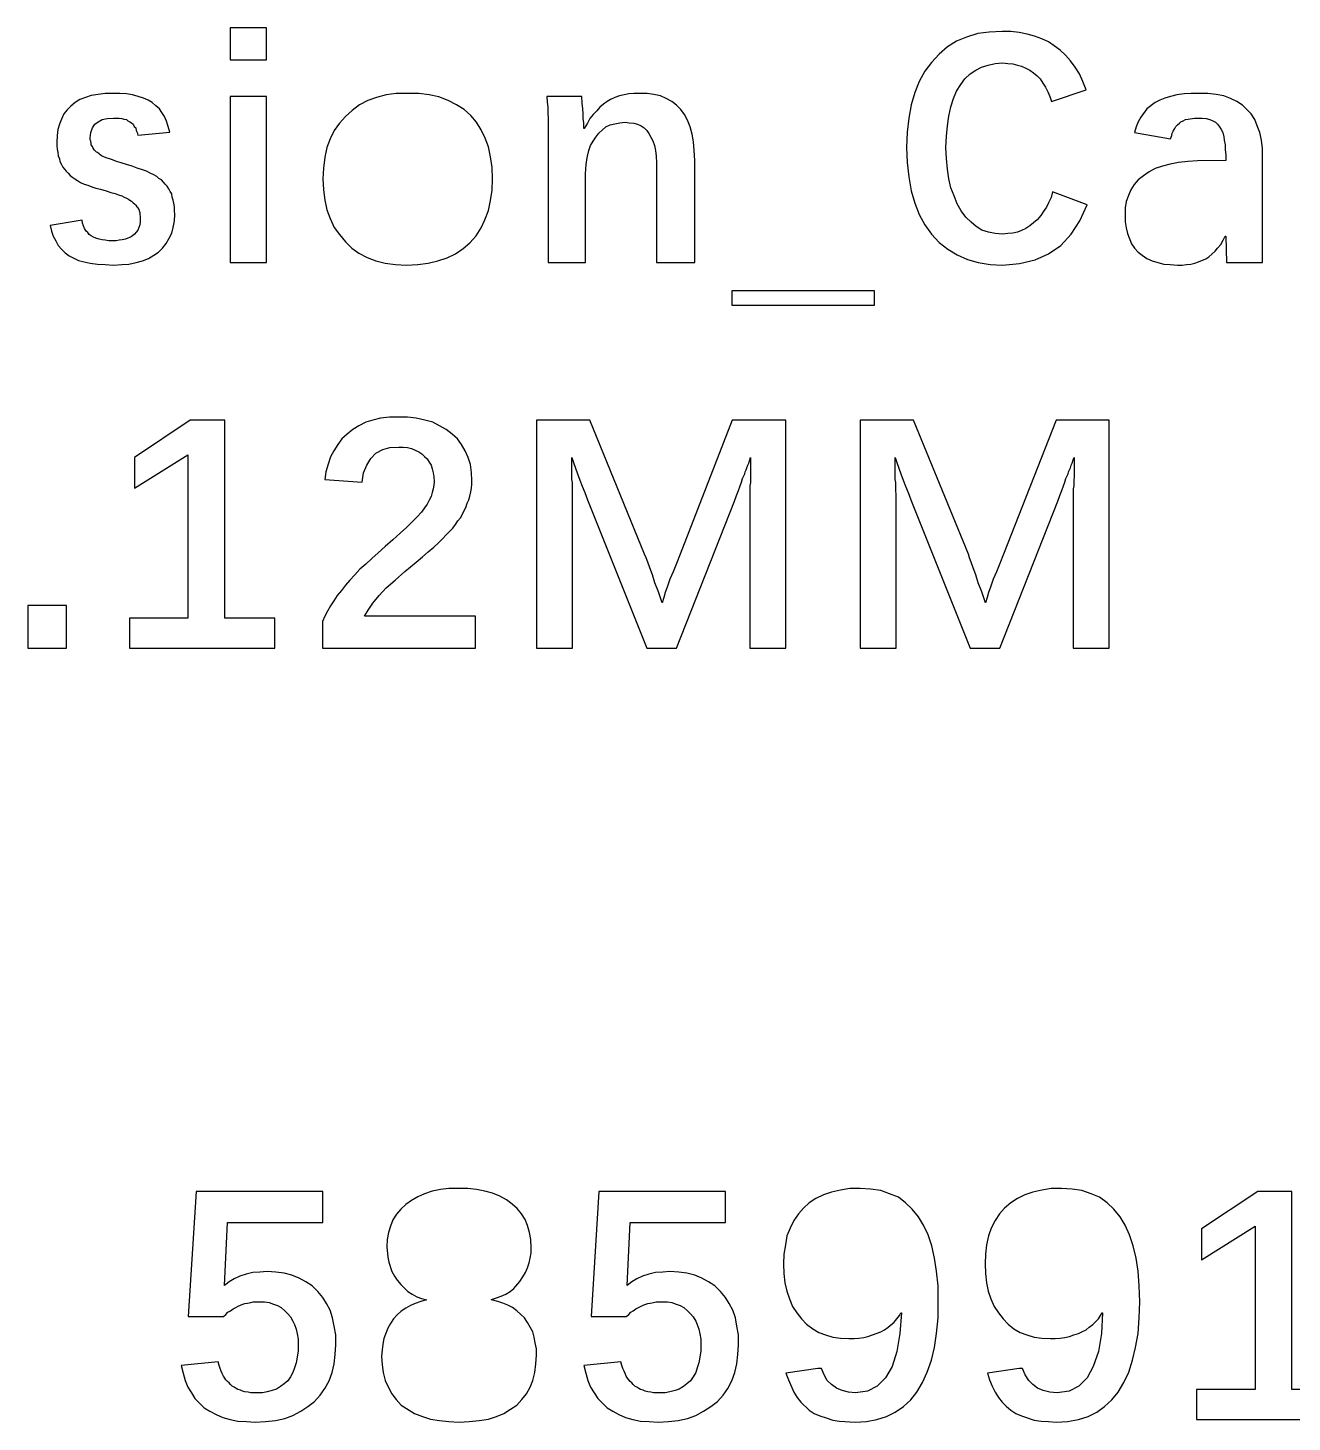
# Model space of a CAD drawing. Extents: x 48 to 223, y -90 to 79.
# Drawn here: x 125.76 to 150.28, y -89.19 to -62.15 of the extents above; entities that cross this region are included whole.
import ezdxf

# ---------------------------------------------------------------- set-up
doc = ezdxf.new("R2010")
doc.units = 0
doc.header["$MEASUREMENT"] = 0
doc.layers.get('0').update_dxf_attribs({"linetype": 'CONTINUOUS'})

msp = doc.modelspace()

# ---------------------------------------------------------------- linework, layer by layer
for points in [[(129.68, -62.15), (129.68, -62.77), (129.68, -62.77), (130.39, -62.77), (130.39, -62.77), (130.39, -62.15), (130.39, -62.15), (129.68, -62.15)], [(144.42, -66.74), (144.66, -66.75), (144.66, -66.75), (144.99, -66.72), (144.99, -66.72), (145.29, -66.65), (145.29, -66.65), (145.55, -66.53), (145.55, -66.53), (145.79, -66.37), (145.79, -66.37), (145.99, -66.15), (145.99, -66.15), (146.16, -65.89), (146.16, -65.89), (146.3, -65.58), (146.3, -65.58), (145.63, -65.33), (145.63, -65.33), (145.6, -65.44), (145.6, -65.44), (145.55, -65.54), (145.55, -65.54), (145.51, -65.63), (145.51, -65.63), (145.45, -65.72), (145.45, -65.72), (145.4, -65.79), (145.4, -65.79), (145.33, -65.87), (145.33, -65.87), (145.26, -65.93), (145.26, -65.93), (145.19, -65.99), (145.19, -65.99), (145.11, -66.04), (145.11, -66.04), (145.03, -66.08), (145.03, -66.08), (144.95, -66.11), (144.95, -66.11), (144.86, -66.13), (144.86, -66.13), (144.76, -66.14), (144.76, -66.14), (144.66, -66.15), (144.66, -66.15), (144.52, -66.14), (144.52, -66.14), (144.39, -66.11), (144.39, -66.11), (144.26, -66.07), (144.26, -66.07), (144.15, -66), (144.15, -66), (144.05, -65.92), (144.05, -65.92), (143.95, -65.82), (143.95, -65.82), (143.86, -65.7), (143.86, -65.7), (143.78, -65.56), (143.78, -65.56), (143.72, -65.41), (143.72, -65.41), (143.66, -65.25), (143.66, -65.25), (143.62, -65.08), (143.62, -65.08), (143.59, -64.89), (143.59, -64.89), (143.57, -64.68), (143.57, -64.68), (143.56, -64.47), (143.56, -64.47), (143.57, -64.25), (143.57, -64.25), (143.59, -64.05), (143.59, -64.05), (143.62, -63.86), (143.62, -63.86), (143.66, -63.68), (143.66, -63.68), (143.71, -63.52), (143.71, -63.52), (143.77, -63.38), (143.77, -63.38), (143.85, -63.25), (143.85, -63.25), (143.93, -63.14), (143.93, -63.14), (144.03, -63.04), (144.03, -63.04), (144.14, -62.97), (144.14, -62.97), (144.25, -62.91), (144.25, -62.91), (144.38, -62.87), (144.38, -62.87), (144.52, -62.84), (144.52, -62.84), (144.66, -62.83), (144.66, -62.83), (144.76, -62.84), (144.76, -62.84), (144.86, -62.85), (144.86, -62.85), (144.95, -62.87), (144.95, -62.87), (145.03, -62.89), (145.03, -62.89), (145.11, -62.93), (145.11, -62.93), (145.19, -62.97), (145.19, -62.97), (145.26, -63.02), (145.26, -63.02), (145.33, -63.08), (145.33, -63.08), (145.39, -63.14), (145.39, -63.14), (145.44, -63.22), (145.44, -63.22), (145.49, -63.3), (145.49, -63.3), (145.54, -63.39), (145.54, -63.39), (145.58, -63.48), (145.58, -63.48), (145.61, -63.58), (145.61, -63.58), (146.28, -63.35), (146.28, -63.35), (146.22, -63.19), (146.22, -63.19), (146.15, -63.04), (146.15, -63.04), (146.07, -62.91), (146.07, -62.91), (145.98, -62.79), (145.98, -62.79), (145.88, -62.68), (145.88, -62.68), (145.78, -62.58), (145.78, -62.58), (145.66, -62.5), (145.66, -62.5), (145.55, -62.42), (145.55, -62.42), (145.42, -62.36), (145.42, -62.36), (145.28, -62.31), (145.28, -62.31), (145.14, -62.27), (145.14, -62.27), (144.98, -62.24), (144.98, -62.24), (144.82, -62.22), (144.82, -62.22), (144.65, -62.22), (144.65, -62.22), (144.4, -62.23), (144.4, -62.23), (144.18, -62.26), (144.18, -62.26), (143.96, -62.33), (143.96, -62.33), (143.77, -62.41), (143.77, -62.41), (143.59, -62.52), (143.59, -62.52), (143.43, -62.66), (143.43, -62.66), (143.28, -62.82), (143.28, -62.82), (143.15, -62.99), (143.15, -62.99), (143.04, -63.19), (143.04, -63.19), (142.96, -63.4), (142.96, -63.4), (142.89, -63.64), (142.89, -63.64), (142.84, -63.9), (142.84, -63.9), (142.81, -64.17), (142.81, -64.17), (142.8, -64.47), (142.8, -64.47), (142.81, -64.76), (142.81, -64.76), (142.84, -65.04), (142.84, -65.04), (142.89, -65.31), (142.89, -65.31), (142.96, -65.55), (142.96, -65.55), (143.04, -65.77), (143.04, -65.77), (143.15, -65.97), (143.15, -65.97), (143.28, -66.15), (143.28, -66.15), (143.43, -66.31), (143.43, -66.31), (143.6, -66.44), (143.6, -66.44), (143.78, -66.55), (143.78, -66.55), (143.98, -66.64), (143.98, -66.64), (144.19, -66.7), (144.19, -66.7), (144.42, -66.74)], [(128.6, -65.89), (128.61, -65.77), (128.61, -65.77), (128.6, -65.69), (128.6, -65.69), (128.6, -65.62), (128.6, -65.62), (128.59, -65.55), (128.59, -65.55), (128.58, -65.49), (128.58, -65.49), (128.56, -65.43), (128.56, -65.43), (128.55, -65.37), (128.55, -65.37), (128.52, -65.32), (128.52, -65.32), (128.49, -65.27), (128.49, -65.27), (128.46, -65.22), (128.46, -65.22), (128.42, -65.18), (128.42, -65.18), (128.39, -65.14), (128.39, -65.14), (128.35, -65.1), (128.35, -65.1), (128.3, -65.07), (128.3, -65.07), (128.26, -65.03), (128.26, -65.03), (128.2, -65), (128.2, -65), (128.13, -64.97), (128.13, -64.97), (128.06, -64.93), (128.06, -64.93), (127.98, -64.9), (127.98, -64.9), (127.88, -64.87), (127.88, -64.87), (127.78, -64.83), (127.78, -64.83), (127.67, -64.8), (127.67, -64.8), (127.57, -64.77), (127.57, -64.77), (127.48, -64.74), (127.48, -64.74), (127.4, -64.71), (127.4, -64.71), (127.34, -64.69), (127.34, -64.69), (127.28, -64.67), (127.28, -64.67), (127.23, -64.65), (127.23, -64.65), (127.19, -64.63), (127.19, -64.63), (127.16, -64.61), (127.16, -64.61), (127.14, -64.59), (127.14, -64.59), (127.11, -64.57), (127.11, -64.57), (127.09, -64.56), (127.09, -64.56), (127.07, -64.54), (127.07, -64.54), (127.05, -64.52), (127.05, -64.52), (127.04, -64.5), (127.04, -64.5), (127.02, -64.47), (127.02, -64.47), (127.01, -64.45), (127.01, -64.45), (126.99, -64.42), (126.99, -64.42), (126.99, -64.39), (126.99, -64.39), (126.98, -64.35), (126.98, -64.35), (126.97, -64.32), (126.97, -64.32), (126.97, -64.28), (126.97, -64.28), (126.98, -64.18), (126.98, -64.18), (127.01, -64.09), (127.01, -64.09), (127.06, -64.02), (127.06, -64.02), (127.12, -63.97), (127.12, -63.97), (127.2, -63.93), (127.2, -63.93), (127.3, -63.91), (127.3, -63.91), (127.42, -63.9), (127.42, -63.9), (127.48, -63.9), (127.48, -63.9), (127.53, -63.9), (127.53, -63.9), (127.58, -63.91), (127.58, -63.91), (127.62, -63.92), (127.62, -63.92), (127.67, -63.93), (127.67, -63.93), (127.7, -63.95), (127.7, -63.95), (127.74, -63.97), (127.74, -63.97), (127.77, -63.99), (127.77, -63.99), (127.8, -64.02), (127.8, -64.02), (127.82, -64.06), (127.82, -64.06), (127.85, -64.09), (127.85, -64.09), (127.86, -64.14), (127.86, -64.14), (127.88, -64.18), (127.88, -64.18), (127.89, -64.23), (127.89, -64.23), (128.51, -64.17), (128.51, -64.17), (128.48, -64.06), (128.48, -64.06), (128.45, -63.96), (128.45, -63.96), (128.41, -63.87), (128.41, -63.87), (128.36, -63.79), (128.36, -63.79), (128.31, -63.72), (128.31, -63.72), (128.24, -63.66), (128.24, -63.66), (128.17, -63.6), (128.17, -63.6), (128.09, -63.55), (128.09, -63.55), (128, -63.51), (128, -63.51), (127.9, -63.48), (127.9, -63.48), (127.79, -63.45), (127.79, -63.45), (127.67, -63.43), (127.67, -63.43), (127.54, -63.42), (127.54, -63.42), (127.41, -63.42), (127.41, -63.42), (127.26, -63.42), (127.26, -63.42), (127.12, -63.44), (127.12, -63.44), (126.99, -63.46), (126.99, -63.46), (126.88, -63.5), (126.88, -63.5), (126.77, -63.54), (126.77, -63.54), (126.68, -63.6), (126.68, -63.6), (126.59, -63.67), (126.59, -63.67), (126.52, -63.74), (126.52, -63.74), (126.46, -63.82), (126.46, -63.82), (126.41, -63.92), (126.41, -63.92), (126.37, -64.02), (126.37, -64.02), (126.34, -64.12), (126.34, -64.12), (126.33, -64.24), (126.33, -64.24), (126.32, -64.37), (126.32, -64.37), (126.32, -64.44), (126.32, -64.44), (126.33, -64.5), (126.33, -64.5), (126.34, -64.57), (126.34, -64.57), (126.35, -64.63), (126.35, -64.63), (126.37, -64.69), (126.37, -64.69), (126.38, -64.74), (126.38, -64.74), (126.41, -64.8), (126.41, -64.8), (126.44, -64.85), (126.44, -64.85), (126.47, -64.89), (126.47, -64.89), (126.5, -64.93), (126.5, -64.93), (126.54, -64.97), (126.54, -64.97), (126.58, -65.01), (126.58, -65.01), (126.63, -65.05), (126.63, -65.05), (126.67, -65.08), (126.67, -65.08), (126.72, -65.11), (126.72, -65.11), (126.78, -65.15), (126.78, -65.15), (126.85, -65.18), (126.85, -65.18), (126.92, -65.2), (126.92, -65.2), (127, -65.23), (127, -65.23), (127.08, -65.26), (127.08, -65.26), (127.17, -65.28), (127.17, -65.28), (127.28, -65.31), (127.28, -65.31), (127.37, -65.34), (127.37, -65.34), (127.45, -65.36), (127.45, -65.36), (127.52, -65.39), (127.52, -65.39), (127.58, -65.41), (127.58, -65.41), (127.63, -65.43), (127.63, -65.43), (127.67, -65.45), (127.67, -65.45), (127.71, -65.47), (127.71, -65.47), (127.74, -65.49), (127.74, -65.49), (127.77, -65.51), (127.77, -65.51), (127.8, -65.54), (127.8, -65.54), (127.83, -65.56), (127.83, -65.56), (127.85, -65.59), (127.85, -65.59), (127.87, -65.62), (127.87, -65.62), (127.89, -65.64), (127.89, -65.64), (127.91, -65.67), (127.91, -65.67), (127.92, -65.7), (127.92, -65.7), (127.93, -65.73), (127.93, -65.73), (127.93, -65.77), (127.93, -65.77), (127.94, -65.81), (127.94, -65.81), (127.94, -65.85), (127.94, -65.85), (127.94, -65.91), (127.94, -65.91), (127.93, -65.97), (127.93, -65.97), (127.91, -66.02), (127.91, -66.02), (127.89, -66.07), (127.89, -66.07), (127.86, -66.11), (127.86, -66.11), (127.83, -66.15), (127.83, -66.15), (127.79, -66.18), (127.79, -66.18), (127.75, -66.21), (127.75, -66.21), (127.7, -66.23), (127.7, -66.23), (127.65, -66.25), (127.65, -66.25), (127.59, -66.26), (127.59, -66.26), (127.53, -66.27), (127.53, -66.27), (127.47, -66.28), (127.47, -66.28), (127.41, -66.28), (127.41, -66.28), (127.33, -66.28), (127.33, -66.28), (127.26, -66.27), (127.26, -66.27), (127.2, -66.26), (127.2, -66.26), (127.14, -66.25), (127.14, -66.25), (127.08, -66.23), (127.08, -66.23), (127.03, -66.21), (127.03, -66.21), (126.99, -66.18), (126.99, -66.18), (126.95, -66.16), (126.95, -66.16), (126.92, -66.12), (126.92, -66.12), (126.89, -66.09), (126.89, -66.09), (126.86, -66.04), (126.86, -66.04), (126.84, -65.99), (126.84, -65.99), (126.82, -65.94), (126.82, -65.94), (126.81, -65.88), (126.81, -65.88), (126.19, -65.98), (126.19, -65.98), (126.22, -66.09), (126.22, -66.09), (126.25, -66.19), (126.25, -66.19), (126.3, -66.28), (126.3, -66.28), (126.35, -66.37), (126.35, -66.37), (126.41, -66.44), (126.41, -66.44), (126.48, -66.51), (126.48, -66.51), (126.56, -66.57), (126.56, -66.57), (126.64, -66.61), (126.64, -66.61), (126.74, -66.66), (126.74, -66.66), (126.85, -66.69), (126.85, -66.69), (126.97, -66.71), (126.97, -66.71), (127.11, -66.73), (127.11, -66.73), (127.26, -66.74), (127.26, -66.74), (127.42, -66.75), (127.42, -66.75), (127.58, -66.74), (127.58, -66.74), (127.72, -66.73), (127.72, -66.73), (127.86, -66.7), (127.86, -66.7), (127.98, -66.67), (127.98, -66.67), (128.1, -66.62), (128.1, -66.62), (128.2, -66.56), (128.2, -66.56), (128.29, -66.5), (128.29, -66.5), (128.37, -66.42), (128.37, -66.42), (128.44, -66.33), (128.44, -66.33), (128.5, -66.23), (128.5, -66.23), (128.55, -66.13), (128.55, -66.13), (128.58, -66.02), (128.58, -66.02), (128.6, -65.89)], [(129.68, -63.48), (129.68, -66.7), (129.68, -66.7), (130.39, -66.7), (130.39, -66.7), (130.39, -63.48), (130.39, -63.48), (129.68, -63.48)], [(133.34, -63.42), (132.9, -63.42), (132.9, -63.42), (132.71, -63.45), (132.71, -63.45), (132.52, -63.5), (132.52, -63.5), (132.35, -63.56), (132.35, -63.56), (132.19, -63.64), (132.19, -63.64), (132.05, -63.75), (132.05, -63.75), (131.92, -63.87), (131.92, -63.87), (131.8, -64), (131.8, -64), (131.7, -64.14), (131.7, -64.14), (131.62, -64.3), (131.62, -64.3), (131.56, -64.47), (131.56, -64.47), (131.52, -64.66), (131.52, -64.66), (131.49, -64.87), (131.49, -64.87), (131.48, -65.08), (131.48, -65.08), (131.49, -65.29), (131.49, -65.29), (131.52, -65.49), (131.52, -65.49), (131.56, -65.68), (131.56, -65.68), (131.62, -65.85), (131.62, -65.85), (131.7, -66.02), (131.7, -66.02), (131.8, -66.16), (131.8, -66.16), (131.92, -66.3), (131.92, -66.3), (132.04, -66.42), (132.04, -66.42), (132.18, -66.52), (132.18, -66.52), (132.34, -66.6), (132.34, -66.6), (132.51, -66.67), (132.51, -66.67), (132.69, -66.71), (132.69, -66.71), (132.89, -66.74), (132.89, -66.74), (133.1, -66.75), (133.1, -66.75), (133.32, -66.74), (133.32, -66.74), (133.52, -66.71), (133.52, -66.71), (133.71, -66.67), (133.71, -66.67), (133.89, -66.61), (133.89, -66.61), (134.05, -66.53), (134.05, -66.53), (134.2, -66.43), (134.2, -66.43), (134.33, -66.32), (134.33, -66.32), (134.45, -66.18), (134.45, -66.18), (134.55, -66.03), (134.55, -66.03), (134.62, -65.87), (134.62, -65.87), (134.69, -65.69), (134.69, -65.69), (134.73, -65.5), (134.73, -65.5), (134.76, -65.3), (134.76, -65.3), (134.77, -65.08), (134.77, -65.08), (134.76, -64.86), (134.76, -64.86), (134.73, -64.65), (134.73, -64.65), (134.69, -64.46), (134.69, -64.46), (134.63, -64.29), (134.63, -64.29), (134.55, -64.13), (134.55, -64.13), (134.46, -63.98), (134.46, -63.98), (134.35, -63.85), (134.35, -63.85), (134.22, -63.73), (134.22, -63.73), (134.07, -63.64), (134.07, -63.64), (133.91, -63.56), (133.91, -63.56), (133.73, -63.49), (133.73, -63.49), (133.54, -63.45), (133.54, -63.45), (133.34, -63.42)], [(137.95, -64.9), (137.95, -66.7), (137.95, -66.7), (138.69, -66.7), (138.69, -66.7), (138.69, -64.72), (138.69, -64.72), (138.68, -64.53), (138.68, -64.53), (138.67, -64.36), (138.67, -64.36), (138.64, -64.21), (138.64, -64.21), (138.6, -64.07), (138.6, -64.07), (138.55, -63.94), (138.55, -63.94), (138.49, -63.83), (138.49, -63.83), (138.42, -63.73), (138.42, -63.73), (138.34, -63.65), (138.34, -63.65), (138.25, -63.58), (138.25, -63.58), (138.14, -63.52), (138.14, -63.52), (138.03, -63.47), (138.03, -63.47), (137.9, -63.44), (137.9, -63.44), (137.77, -63.42), (137.77, -63.42), (137.62, -63.42), (137.62, -63.42), (137.51, -63.42), (137.51, -63.42), (137.41, -63.43), (137.41, -63.43), (137.32, -63.45), (137.32, -63.45), (137.23, -63.47), (137.23, -63.47), (137.14, -63.5), (137.14, -63.5), (137.06, -63.54), (137.06, -63.54), (136.99, -63.58), (136.99, -63.58), (136.92, -63.63), (136.92, -63.63), (136.85, -63.69), (136.85, -63.69), (136.79, -63.76), (136.79, -63.76), (136.72, -63.83), (136.72, -63.83), (136.66, -63.91), (136.66, -63.91), (136.61, -64), (136.61, -64), (136.55, -64.1), (136.55, -64.1), (136.54, -64.1), (136.54, -64.1), (136.54, -64.05), (136.54, -64.05), (136.54, -63.99), (136.54, -63.99), (136.53, -63.91), (136.53, -63.91), (136.53, -63.82), (136.53, -63.82), (136.52, -63.72), (136.52, -63.72), (136.51, -63.61), (136.51, -63.61), (136.5, -63.48), (136.5, -63.48), (135.82, -63.48), (135.82, -63.48), (135.83, -63.59), (135.83, -63.59), (135.84, -63.69), (135.84, -63.69), (135.84, -63.8), (135.84, -63.8), (135.85, -63.91), (135.85, -63.91), (135.85, -64.01), (135.85, -64.01), (135.85, -64.12), (135.85, -64.12), (135.85, -64.23), (135.85, -64.23), (135.85, -66.7), (135.85, -66.7), (136.57, -66.7), (136.57, -66.7), (136.57, -65), (136.57, -65), (136.58, -64.87), (136.58, -64.87), (136.59, -64.75), (136.59, -64.75), (136.61, -64.64), (136.61, -64.64), (136.64, -64.53), (136.64, -64.53), (136.67, -64.43), (136.67, -64.43), (136.72, -64.35), (136.72, -64.35), (136.77, -64.27), (136.77, -64.27), (136.83, -64.19), (136.83, -64.19), (136.9, -64.13), (136.9, -64.13), (136.97, -64.07), (136.97, -64.07), (137.05, -64.03), (137.05, -64.03), (137.14, -64.01), (137.14, -64.01), (137.24, -63.99), (137.24, -63.99), (137.34, -63.98), (137.34, -63.98), (137.42, -63.99), (137.42, -63.99), (137.51, -64), (137.51, -64), (137.58, -64.02), (137.58, -64.02), (137.65, -64.05), (137.65, -64.05), (137.71, -64.09), (137.71, -64.09), (137.76, -64.14), (137.76, -64.14), (137.8, -64.2), (137.8, -64.2), (137.84, -64.27), (137.84, -64.27), (137.88, -64.34), (137.88, -64.34), (137.91, -64.43), (137.91, -64.43), (137.93, -64.53), (137.93, -64.53), (137.94, -64.64), (137.94, -64.64), (137.95, -64.77), (137.95, -64.77), (137.95, -64.9)], [(148.64, -63.42), (148.32, -63.42), (148.32, -63.42), (148.18, -63.43), (148.18, -63.43), (148.04, -63.45), (148.04, -63.45), (147.92, -63.48), (147.92, -63.48), (147.81, -63.51), (147.81, -63.51), (147.71, -63.55), (147.71, -63.55), (147.62, -63.6), (147.62, -63.6), (147.46, -63.72), (147.46, -63.72), (147.34, -63.88), (147.34, -63.88), (147.29, -63.97), (147.29, -63.97), (147.25, -64.07), (147.25, -64.07), (147.22, -64.18), (147.22, -64.18), (147.92, -64.3), (147.92, -64.3), (147.94, -64.24), (147.94, -64.24), (147.95, -64.19), (147.95, -64.19), (147.97, -64.15), (147.97, -64.15), (148, -64.1), (148, -64.1), (148.02, -64.06), (148.02, -64.06), (148.05, -64.03), (148.05, -64.03), (148.09, -64), (148.09, -64), (148.12, -63.97), (148.12, -63.97), (148.16, -63.95), (148.16, -63.95), (148.21, -63.93), (148.21, -63.93), (148.26, -63.92), (148.26, -63.92), (148.38, -63.9), (148.38, -63.9), (148.53, -63.9), (148.53, -63.9), (148.61, -63.91), (148.61, -63.91), (148.68, -63.93), (148.68, -63.93), (148.74, -63.95), (148.74, -63.95), (148.79, -63.98), (148.79, -63.98), (148.83, -64.02), (148.83, -64.02), (148.87, -64.07), (148.87, -64.07), (148.9, -64.12), (148.9, -64.12), (148.93, -64.18), (148.93, -64.18), (148.95, -64.26), (148.95, -64.26), (148.96, -64.33), (148.96, -64.33), (148.98, -64.42), (148.98, -64.42), (148.98, -64.51), (148.98, -64.51), (148.99, -64.62), (148.99, -64.62), (148.99, -64.72), (148.99, -64.72), (148.44, -64.73), (148.44, -64.73), (148.25, -64.74), (148.25, -64.74), (148.07, -64.76), (148.07, -64.76), (147.91, -64.79), (147.91, -64.79), (147.76, -64.83), (147.76, -64.83), (147.62, -64.88), (147.62, -64.88), (147.5, -64.94), (147.5, -64.94), (147.39, -65.02), (147.39, -65.02), (147.29, -65.1), (147.29, -65.1), (147.21, -65.19), (147.21, -65.19), (147.15, -65.29), (147.15, -65.29), (147.1, -65.4), (147.1, -65.4), (147.06, -65.52), (147.06, -65.52), (147.04, -65.64), (147.04, -65.64), (147.04, -65.91), (147.04, -65.91), (147.06, -66.03), (147.06, -66.03), (147.08, -66.14), (147.08, -66.14), (147.16, -66.34), (147.16, -66.34), (147.22, -66.42), (147.22, -66.42), (147.29, -66.5), (147.29, -66.5), (147.37, -66.56), (147.37, -66.56), (147.46, -66.62), (147.46, -66.62), (147.56, -66.67), (147.56, -66.67), (147.67, -66.7), (147.67, -66.7), (147.79, -66.73), (147.79, -66.73), (147.91, -66.74), (147.91, -66.74), (148.05, -66.75), (148.05, -66.75), (148.14, -66.75), (148.14, -66.75), (148.23, -66.74), (148.23, -66.74), (148.31, -66.73), (148.31, -66.73), (148.39, -66.71), (148.39, -66.71), (148.46, -66.69), (148.46, -66.69), (148.6, -66.63), (148.6, -66.63), (148.66, -66.59), (148.66, -66.59), (148.72, -66.54), (148.72, -66.54), (148.78, -66.48), (148.78, -66.48), (148.83, -66.42), (148.83, -66.42), (148.89, -66.35), (148.89, -66.35), (148.94, -66.27), (148.94, -66.27), (148.98, -66.19), (148.98, -66.19), (148.99, -66.19), (148.99, -66.19), (149, -66.7), (149, -66.7), (149.7, -66.7), (149.7, -66.7), (149.7, -64.49), (149.7, -64.49), (149.68, -64.33), (149.68, -64.33), (149.65, -64.18), (149.65, -64.18), (149.6, -64.05), (149.6, -64.05), (149.55, -63.93), (149.55, -63.93), (149.48, -63.82), (149.48, -63.82), (149.4, -63.73), (149.4, -63.73), (149.31, -63.65), (149.31, -63.65), (149.2, -63.58), (149.2, -63.58), (149.08, -63.52), (149.08, -63.52), (148.95, -63.47), (148.95, -63.47), (148.8, -63.44), (148.8, -63.44), (148.64, -63.42)], [(139.41, -67.25), (139.41, -67.53), (139.41, -67.53), (142.18, -67.53), (142.18, -67.53), (142.18, -67.25), (142.18, -67.25), (139.41, -67.25)], [(128.86, -73.6), (127.73, -73.6), (127.73, -73.6), (127.73, -74.18), (127.73, -74.18), (130.55, -74.18), (130.55, -74.18), (130.55, -73.6), (130.55, -73.6), (129.58, -73.6), (129.58, -73.6), (129.58, -69.76), (129.58, -69.76), (128.91, -69.76), (128.91, -69.76), (127.83, -70.48), (127.83, -70.48), (127.83, -71.08), (127.83, -71.08), (128.86, -70.43), (128.86, -70.43), (128.86, -73.6)], [(131.47, -73.66), (131.47, -74.18), (131.47, -74.18), (134.44, -74.18), (134.44, -74.18), (134.44, -73.56), (134.44, -73.56), (132.29, -73.56), (132.29, -73.56), (132.36, -73.44), (132.36, -73.44), (132.45, -73.31), (132.45, -73.31), (132.57, -73.16), (132.57, -73.16), (132.71, -73.01), (132.71, -73.01), (132.88, -72.86), (132.88, -72.86), (133.07, -72.69), (133.07, -72.69), (133.29, -72.51), (133.29, -72.51), (133.41, -72.41), (133.41, -72.41), (133.52, -72.31), (133.52, -72.31), (133.63, -72.22), (133.63, -72.22), (133.72, -72.14), (133.72, -72.14), (133.8, -72.06), (133.8, -72.06), (133.87, -71.98), (133.87, -71.98), (133.94, -71.91), (133.94, -71.91), (134, -71.85), (134, -71.85), (134.05, -71.78), (134.05, -71.78), (134.1, -71.71), (134.1, -71.71), (134.15, -71.65), (134.15, -71.65), (134.19, -71.58), (134.19, -71.58), (134.22, -71.51), (134.22, -71.51), (134.25, -71.45), (134.25, -71.45), (134.28, -71.37), (134.28, -71.37), (134.31, -71.3), (134.31, -71.3), (134.33, -71.23), (134.33, -71.23), (134.35, -71.15), (134.35, -71.15), (134.36, -71.08), (134.36, -71.08), (134.37, -71), (134.37, -71), (134.37, -70.93), (134.37, -70.93), (134.36, -70.77), (134.36, -70.77), (134.34, -70.62), (134.34, -70.62), (134.3, -70.48), (134.3, -70.48), (134.24, -70.35), (134.24, -70.35), (134.17, -70.23), (134.17, -70.23), (134.09, -70.12), (134.09, -70.12), (133.99, -70.03), (133.99, -70.03), (133.87, -69.94), (133.87, -69.94), (133.74, -69.87), (133.74, -69.87), (133.61, -69.8), (133.61, -69.8), (133.46, -69.76), (133.46, -69.76), (133.29, -69.72), (133.29, -69.72), (133.12, -69.7), (133.12, -69.7), (132.94, -69.7), (132.94, -69.7), (132.77, -69.7), (132.77, -69.7), (132.6, -69.72), (132.6, -69.72), (132.45, -69.76), (132.45, -69.76), (132.31, -69.8), (132.31, -69.8), (132.18, -69.87), (132.18, -69.87), (132.06, -69.94), (132.06, -69.94), (131.95, -70.03), (131.95, -70.03), (131.85, -70.12), (131.85, -70.12), (131.77, -70.23), (131.77, -70.23), (131.69, -70.35), (131.69, -70.35), (131.63, -70.47), (131.63, -70.47), (131.58, -70.61), (131.58, -70.61), (131.54, -70.76), (131.54, -70.76), (131.52, -70.91), (131.52, -70.91), (132.24, -70.96), (132.24, -70.96), (132.27, -70.78), (132.27, -70.78), (132.33, -70.63), (132.33, -70.63), (132.41, -70.5), (132.41, -70.5), (132.51, -70.4), (132.51, -70.4), (132.64, -70.33), (132.64, -70.33), (132.78, -70.29), (132.78, -70.29), (132.95, -70.28), (132.95, -70.28), (133.04, -70.28), (133.04, -70.28), (133.12, -70.29), (133.12, -70.29), (133.2, -70.31), (133.2, -70.31), (133.27, -70.34), (133.27, -70.34), (133.34, -70.37), (133.34, -70.37), (133.4, -70.41), (133.4, -70.41), (133.45, -70.46), (133.45, -70.46), (133.5, -70.51), (133.5, -70.51), (133.54, -70.57), (133.54, -70.57), (133.58, -70.63), (133.58, -70.63), (133.6, -70.7), (133.6, -70.7), (133.62, -70.78), (133.62, -70.78), (133.63, -70.86), (133.63, -70.86), (133.64, -70.95), (133.64, -70.95), (133.63, -71.02), (133.63, -71.02), (133.62, -71.09), (133.62, -71.09), (133.6, -71.16), (133.6, -71.16), (133.58, -71.24), (133.58, -71.24), (133.54, -71.31), (133.54, -71.31), (133.5, -71.39), (133.5, -71.39), (133.45, -71.46), (133.45, -71.46), (133.39, -71.54), (133.39, -71.54), (133.31, -71.63), (133.31, -71.63), (133.21, -71.73), (133.21, -71.73), (133.1, -71.84), (133.1, -71.84), (132.98, -71.95), (132.98, -71.95), (132.84, -72.08), (132.84, -72.08), (132.69, -72.21), (132.69, -72.21), (132.55, -72.33), (132.55, -72.33), (132.43, -72.44), (132.43, -72.44), (132.31, -72.55), (132.31, -72.55), (132.2, -72.65), (132.2, -72.65), (132.1, -72.76), (132.1, -72.76), (132, -72.86), (132, -72.86), (131.92, -72.96), (131.92, -72.96), (131.84, -73.06), (131.84, -73.06), (131.76, -73.16), (131.76, -73.16), (131.69, -73.26), (131.69, -73.26), (131.63, -73.36), (131.63, -73.36), (131.57, -73.46), (131.57, -73.46), (131.52, -73.56), (131.52, -73.56), (131.47, -73.66)], [(137.72, -72.36), (136.66, -69.76), (136.66, -69.76), (135.62, -69.76), (135.62, -69.76), (135.62, -74.18), (135.62, -74.18), (136.32, -74.18), (136.32, -74.18), (136.32, -71.25), (136.32, -71.25), (136.32, -71.19), (136.32, -71.19), (136.32, -71.13), (136.32, -71.13), (136.32, -71.08), (136.32, -71.08), (136.32, -71.02), (136.32, -71.02), (136.32, -70.97), (136.32, -70.97), (136.31, -70.91), (136.31, -70.91), (136.31, -70.86), (136.31, -70.86), (136.31, -70.81), (136.31, -70.81), (136.31, -70.75), (136.31, -70.75), (136.31, -70.69), (136.31, -70.69), (136.31, -70.64), (136.31, -70.64), (136.31, -70.58), (136.31, -70.58), (136.31, -70.53), (136.31, -70.53), (136.31, -70.48), (136.31, -70.48), (136.34, -70.58), (136.34, -70.58), (136.38, -70.69), (136.38, -70.69), (136.42, -70.8), (136.42, -70.8), (136.46, -70.92), (136.46, -70.92), (136.51, -71.04), (136.51, -71.04), (136.56, -71.16), (136.56, -71.16), (136.61, -71.3), (136.61, -71.3), (137.76, -74.18), (137.76, -74.18), (138.34, -74.18), (138.34, -74.18), (139.46, -71.33), (139.46, -71.33), (139.5, -71.22), (139.5, -71.22), (139.54, -71.12), (139.54, -71.12), (139.57, -71.03), (139.57, -71.03), (139.6, -70.96), (139.6, -70.96), (139.62, -70.89), (139.62, -70.89), (139.64, -70.84), (139.64, -70.84), (139.66, -70.8), (139.66, -70.8), (139.67, -70.76), (139.67, -70.76), (139.69, -70.72), (139.69, -70.72), (139.7, -70.68), (139.7, -70.68), (139.72, -70.63), (139.72, -70.63), (139.74, -70.59), (139.74, -70.59), (139.76, -70.53), (139.76, -70.53), (139.77, -70.48), (139.77, -70.48), (139.77, -70.53), (139.77, -70.53), (139.77, -70.58), (139.77, -70.58), (139.77, -70.64), (139.77, -70.64), (139.77, -70.69), (139.77, -70.69), (139.77, -70.75), (139.77, -70.75), (139.77, -70.81), (139.77, -70.81), (139.77, -70.86), (139.77, -70.86), (139.77, -70.92), (139.77, -70.92), (139.77, -70.97), (139.77, -70.97), (139.76, -71.03), (139.76, -71.03), (139.76, -71.09), (139.76, -71.09), (139.76, -71.14), (139.76, -71.14), (139.76, -71.19), (139.76, -71.19), (139.76, -71.25), (139.76, -71.25), (139.76, -74.18), (139.76, -74.18), (140.46, -74.18), (140.46, -74.18), (140.46, -69.76), (140.46, -69.76), (139.42, -69.76), (139.42, -69.76), (138.41, -72.36), (138.41, -72.36), (138.34, -72.54), (138.34, -72.54), (138.27, -72.7), (138.27, -72.7), (138.21, -72.84), (138.21, -72.84), (138.16, -72.98), (138.16, -72.98), (138.12, -73.1), (138.12, -73.1), (138.09, -73.2), (138.09, -73.2), (138.06, -73.3), (138.06, -73.3), (137.99, -73.09), (137.99, -73.09), (137.92, -72.91), (137.92, -72.91), (137.87, -72.76), (137.87, -72.76), (137.82, -72.62), (137.82, -72.62), (137.78, -72.51), (137.78, -72.51), (137.75, -72.43), (137.75, -72.43), (137.72, -72.36)], [(144, -72.36), (142.93, -69.76), (142.93, -69.76), (141.9, -69.76), (141.9, -69.76), (141.9, -74.18), (141.9, -74.18), (142.6, -74.18), (142.6, -74.18), (142.6, -71.25), (142.6, -71.25), (142.6, -71.19), (142.6, -71.19), (142.59, -71.13), (142.59, -71.13), (142.59, -71.08), (142.59, -71.08), (142.59, -71.02), (142.59, -71.02), (142.59, -70.97), (142.59, -70.97), (142.58, -70.91), (142.58, -70.91), (142.58, -70.86), (142.58, -70.86), (142.58, -70.81), (142.58, -70.81), (142.58, -70.75), (142.58, -70.75), (142.58, -70.69), (142.58, -70.69), (142.58, -70.64), (142.58, -70.64), (142.58, -70.58), (142.58, -70.58), (142.58, -70.53), (142.58, -70.53), (142.58, -70.48), (142.58, -70.48), (142.61, -70.58), (142.61, -70.58), (142.65, -70.69), (142.65, -70.69), (142.69, -70.8), (142.69, -70.8), (142.73, -70.92), (142.73, -70.92), (142.78, -71.04), (142.78, -71.04), (142.83, -71.16), (142.83, -71.16), (142.88, -71.3), (142.88, -71.3), (144.03, -74.18), (144.03, -74.18), (144.61, -74.18), (144.61, -74.18), (145.73, -71.33), (145.73, -71.33), (145.77, -71.22), (145.77, -71.22), (145.81, -71.12), (145.81, -71.12), (145.84, -71.03), (145.84, -71.03), (145.87, -70.96), (145.87, -70.96), (145.89, -70.89), (145.89, -70.89), (145.91, -70.84), (145.91, -70.84), (145.93, -70.8), (145.93, -70.8), (145.94, -70.76), (145.94, -70.76), (145.96, -70.72), (145.96, -70.72), (145.98, -70.68), (145.98, -70.68), (145.99, -70.63), (145.99, -70.63), (146.01, -70.59), (146.01, -70.59), (146.03, -70.53), (146.03, -70.53), (146.05, -70.48), (146.05, -70.48), (146.05, -70.53), (146.05, -70.53), (146.05, -70.58), (146.05, -70.58), (146.05, -70.64), (146.05, -70.64), (146.05, -70.69), (146.05, -70.69), (146.05, -70.75), (146.05, -70.75), (146.05, -70.81), (146.05, -70.81), (146.05, -70.86), (146.05, -70.86), (146.04, -70.92), (146.04, -70.92), (146.04, -70.97), (146.04, -70.97), (146.04, -71.03), (146.04, -71.03), (146.03, -71.09), (146.03, -71.09), (146.03, -71.14), (146.03, -71.14), (146.03, -71.19), (146.03, -71.19), (146.03, -71.25), (146.03, -71.25), (146.03, -74.18), (146.03, -74.18), (146.73, -74.18), (146.73, -74.18), (146.73, -69.76), (146.73, -69.76), (145.7, -69.76), (145.7, -69.76), (144.68, -72.36), (144.68, -72.36), (144.61, -72.54), (144.61, -72.54), (144.54, -72.7), (144.54, -72.7), (144.48, -72.84), (144.48, -72.84), (144.43, -72.98), (144.43, -72.98), (144.39, -73.1), (144.39, -73.1), (144.36, -73.2), (144.36, -73.2), (144.33, -73.3), (144.33, -73.3), (144.26, -73.09), (144.26, -73.09), (144.19, -72.91), (144.19, -72.91), (144.14, -72.76), (144.14, -72.76), (144.09, -72.62), (144.09, -72.62), (144.05, -72.51), (144.05, -72.51), (144.02, -72.43), (144.02, -72.43), (144, -72.36)], [(125.76, -73.35), (125.76, -74.18), (125.76, -74.18), (126.51, -74.18), (126.51, -74.18), (126.51, -73.35), (126.51, -73.35), (125.76, -73.35)], [(131.72, -87.88), (131.73, -87.69), (131.73, -87.69), (131.73, -87.5), (131.73, -87.5), (131.7, -87.33), (131.7, -87.33), (131.67, -87.17), (131.67, -87.17), (131.62, -87.02), (131.62, -87.02), (131.55, -86.89), (131.55, -86.89), (131.48, -86.77), (131.48, -86.77), (131.38, -86.66), (131.38, -86.66), (131.27, -86.55), (131.27, -86.55), (131.15, -86.47), (131.15, -86.47), (131.02, -86.4), (131.02, -86.4), (130.88, -86.34), (130.88, -86.34), (130.73, -86.3), (130.73, -86.3), (130.57, -86.28), (130.57, -86.28), (130.4, -86.27), (130.4, -86.27), (130.26, -86.28), (130.26, -86.28), (130.12, -86.29), (130.12, -86.29), (129.99, -86.32), (129.99, -86.32), (129.87, -86.36), (129.87, -86.36), (129.76, -86.41), (129.76, -86.41), (129.66, -86.47), (129.66, -86.47), (129.57, -86.54), (129.57, -86.54), (129.63, -85.32), (129.63, -85.32), (131.48, -85.32), (131.48, -85.32), (131.48, -84.72), (131.48, -84.72), (129.02, -84.72), (129.02, -84.72), (128.87, -87.14), (128.87, -87.14), (129.55, -87.14), (129.55, -87.14), (129.6, -87.1), (129.6, -87.1), (129.64, -87.06), (129.64, -87.06), (129.69, -87.03), (129.69, -87.03), (129.74, -86.99), (129.74, -86.99), (129.79, -86.97), (129.79, -86.97), (129.84, -86.94), (129.84, -86.94), (129.88, -86.92), (129.88, -86.92), (129.93, -86.9), (129.93, -86.9), (129.97, -86.89), (129.97, -86.89), (130.02, -86.88), (130.02, -86.88), (130.08, -86.87), (130.08, -86.87), (130.13, -86.86), (130.13, -86.86), (130.19, -86.86), (130.19, -86.86), (130.25, -86.86), (130.25, -86.86), (130.35, -86.86), (130.35, -86.86), (130.44, -86.87), (130.44, -86.87), (130.52, -86.9), (130.52, -86.9), (130.6, -86.93), (130.6, -86.93), (130.67, -86.97), (130.67, -86.97), (130.74, -87.03), (130.74, -87.03), (130.8, -87.09), (130.8, -87.09), (130.85, -87.15), (130.85, -87.15), (130.9, -87.23), (130.9, -87.23), (130.93, -87.3), (130.93, -87.3), (130.96, -87.39), (130.96, -87.39), (130.98, -87.48), (130.98, -87.48), (131, -87.58), (131, -87.58), (131, -87.69), (131, -87.69), (131, -87.81), (131, -87.81), (130.98, -87.93), (130.98, -87.93), (130.96, -88.04), (130.96, -88.04), (130.93, -88.14), (130.93, -88.14), (130.9, -88.23), (130.9, -88.23), (130.85, -88.31), (130.85, -88.31), (130.8, -88.39), (130.8, -88.39), (130.73, -88.45), (130.73, -88.45), (130.66, -88.5), (130.66, -88.5), (130.58, -88.55), (130.58, -88.55), (130.5, -88.58), (130.5, -88.58), (130.4, -88.6), (130.4, -88.6), (130.31, -88.62), (130.31, -88.62), (130.2, -88.62), (130.2, -88.62), (130.14, -88.62), (130.14, -88.62), (130.08, -88.62), (130.08, -88.62), (130.03, -88.61), (130.03, -88.61), (129.97, -88.6), (129.97, -88.6), (129.92, -88.59), (129.92, -88.59), (129.88, -88.57), (129.88, -88.57), (129.83, -88.56), (129.83, -88.56), (129.8, -88.54), (129.8, -88.54), (129.76, -88.51), (129.76, -88.51), (129.72, -88.49), (129.72, -88.49), (129.69, -88.46), (129.69, -88.46), (129.66, -88.43), (129.66, -88.43), (129.63, -88.4), (129.63, -88.4), (129.6, -88.37), (129.6, -88.37), (129.58, -88.34), (129.58, -88.34), (129.55, -88.3), (129.55, -88.3), (129.53, -88.25), (129.53, -88.25), (129.51, -88.2), (129.51, -88.2), (129.49, -88.15), (129.49, -88.15), (129.47, -88.09), (129.47, -88.09), (129.45, -88.02), (129.45, -88.02), (128.73, -88.09), (128.73, -88.09), (128.77, -88.24), (128.77, -88.24), (128.81, -88.38), (128.81, -88.38), (128.86, -88.51), (128.86, -88.51), (128.93, -88.62), (128.93, -88.62), (129, -88.73), (129, -88.73), (129.09, -88.82), (129.09, -88.82), (129.18, -88.91), (129.18, -88.91), (129.29, -88.98), (129.29, -88.98), (129.41, -89.04), (129.41, -89.04), (129.54, -89.1), (129.54, -89.1), (129.68, -89.14), (129.68, -89.14), (129.83, -89.17), (129.83, -89.17), (130, -89.18), (130, -89.18), (130.17, -89.19), (130.17, -89.19), (130.37, -89.18), (130.37, -89.18), (130.56, -89.16), (130.56, -89.16), (130.74, -89.12), (130.74, -89.12), (130.9, -89.06), (130.9, -89.06), (131.05, -88.98), (131.05, -88.98), (131.19, -88.89), (131.19, -88.89), (131.32, -88.79), (131.32, -88.79), (131.43, -88.67), (131.43, -88.67), (131.52, -88.54), (131.52, -88.54), (131.6, -88.39), (131.6, -88.39), (131.66, -88.23), (131.66, -88.23), (131.7, -88.06), (131.7, -88.06), (131.72, -87.88)], [(134.29, -84.66), (133.92, -84.66), (133.92, -84.66), (133.76, -84.68), (133.76, -84.68), (133.6, -84.71), (133.6, -84.71), (133.45, -84.76), (133.45, -84.76), (133.32, -84.82), (133.32, -84.82), (133.2, -84.89), (133.2, -84.89), (133.09, -84.97), (133.09, -84.97), (132.99, -85.06), (132.99, -85.06), (132.91, -85.16), (132.91, -85.16), (132.84, -85.27), (132.84, -85.27), (132.79, -85.39), (132.79, -85.39), (132.75, -85.51), (132.75, -85.51), (132.73, -85.65), (132.73, -85.65), (132.72, -85.79), (132.72, -85.79), (132.74, -85.99), (132.74, -85.99), (132.76, -86.09), (132.76, -86.09), (132.82, -86.27), (132.82, -86.27), (132.87, -86.36), (132.87, -86.36), (132.92, -86.44), (132.92, -86.44), (132.99, -86.52), (132.99, -86.52), (133.13, -86.66), (133.13, -86.66), (133.21, -86.71), (133.21, -86.71), (133.3, -86.76), (133.3, -86.76), (133.39, -86.79), (133.39, -86.79), (133.49, -86.82), (133.49, -86.82), (133.38, -86.85), (133.38, -86.85), (133.27, -86.89), (133.27, -86.89), (133.18, -86.93), (133.18, -86.93), (133.09, -86.98), (133.09, -86.98), (133, -87.04), (133, -87.04), (132.92, -87.11), (132.92, -87.11), (132.85, -87.19), (132.85, -87.19), (132.79, -87.28), (132.79, -87.28), (132.74, -87.37), (132.74, -87.37), (132.66, -87.57), (132.66, -87.57), (132.64, -87.68), (132.64, -87.68), (132.63, -87.79), (132.63, -87.79), (132.62, -87.91), (132.62, -87.91), (132.63, -88.08), (132.63, -88.08), (132.65, -88.23), (132.65, -88.23), (132.69, -88.38), (132.69, -88.38), (132.75, -88.52), (132.75, -88.52), (132.82, -88.64), (132.82, -88.64), (132.9, -88.75), (132.9, -88.75), (133, -88.86), (133, -88.86), (133.26, -89.02), (133.26, -89.02), (133.41, -89.08), (133.41, -89.08), (133.57, -89.13), (133.57, -89.13), (133.74, -89.16), (133.74, -89.16), (133.92, -89.18), (133.92, -89.18), (134.12, -89.19), (134.12, -89.19), (134.32, -89.18), (134.32, -89.18), (134.51, -89.16), (134.51, -89.16), (134.69, -89.13), (134.69, -89.13), (134.85, -89.08), (134.85, -89.08), (134.99, -89.02), (134.99, -89.02), (135.12, -88.94), (135.12, -88.94), (135.24, -88.86), (135.24, -88.86), (135.34, -88.75), (135.34, -88.75), (135.43, -88.64), (135.43, -88.64), (135.5, -88.51), (135.5, -88.51), (135.55, -88.38), (135.55, -88.38), (135.59, -88.23), (135.59, -88.23), (135.61, -88.06), (135.61, -88.06), (135.62, -87.89), (135.62, -87.89), (135.62, -87.77), (135.62, -87.77), (135.6, -87.65), (135.6, -87.65), (135.58, -87.54), (135.58, -87.54), (135.55, -87.44), (135.55, -87.44), (135.45, -87.26), (135.45, -87.26), (135.39, -87.17), (135.39, -87.17), (135.32, -87.1), (135.32, -87.1), (135.24, -87.03), (135.24, -87.03), (135.16, -86.97), (135.16, -86.97), (135.07, -86.92), (135.07, -86.92), (134.97, -86.88), (134.97, -86.88), (134.87, -86.85), (134.87, -86.85), (134.75, -86.82), (134.75, -86.82), (134.75, -86.81), (134.75, -86.81), (134.85, -86.78), (134.85, -86.78), (134.94, -86.75), (134.94, -86.75), (135.03, -86.71), (135.03, -86.71), (135.11, -86.66), (135.11, -86.66), (135.18, -86.6), (135.18, -86.6), (135.3, -86.46), (135.3, -86.46), (135.36, -86.37), (135.36, -86.37), (135.41, -86.29), (135.41, -86.29), (135.45, -86.2), (135.45, -86.2), (135.48, -86.1), (135.48, -86.1), (135.5, -86.01), (135.5, -86.01), (135.52, -85.91), (135.52, -85.91), (135.52, -85.81), (135.52, -85.81), (135.51, -85.65), (135.51, -85.65), (135.49, -85.51), (135.49, -85.51), (135.45, -85.38), (135.45, -85.38), (135.4, -85.26), (135.4, -85.26), (135.33, -85.15), (135.33, -85.15), (135.25, -85.05), (135.25, -85.05), (135.15, -84.96), (135.15, -84.96), (135.04, -84.88), (135.04, -84.88), (134.91, -84.81), (134.91, -84.81), (134.77, -84.75), (134.77, -84.75), (134.62, -84.71), (134.62, -84.71), (134.46, -84.68), (134.46, -84.68), (134.29, -84.66)], [(139.53, -87.88), (139.54, -87.69), (139.54, -87.69), (139.54, -87.5), (139.54, -87.5), (139.51, -87.33), (139.51, -87.33), (139.48, -87.17), (139.48, -87.17), (139.43, -87.02), (139.43, -87.02), (139.36, -86.89), (139.36, -86.89), (139.29, -86.77), (139.29, -86.77), (139.19, -86.66), (139.19, -86.66), (139.08, -86.55), (139.08, -86.55), (138.96, -86.47), (138.96, -86.47), (138.83, -86.4), (138.83, -86.4), (138.69, -86.34), (138.69, -86.34), (138.54, -86.3), (138.54, -86.3), (138.38, -86.28), (138.38, -86.28), (138.21, -86.27), (138.21, -86.27), (138.07, -86.28), (138.07, -86.28), (137.93, -86.29), (137.93, -86.29), (137.8, -86.32), (137.8, -86.32), (137.68, -86.36), (137.68, -86.36), (137.57, -86.41), (137.57, -86.41), (137.47, -86.47), (137.47, -86.47), (137.38, -86.54), (137.38, -86.54), (137.44, -85.32), (137.44, -85.32), (139.29, -85.32), (139.29, -85.32), (139.29, -84.72), (139.29, -84.72), (136.83, -84.72), (136.83, -84.72), (136.68, -87.14), (136.68, -87.14), (137.36, -87.14), (137.36, -87.14), (137.41, -87.1), (137.41, -87.1), (137.45, -87.06), (137.45, -87.06), (137.5, -87.03), (137.5, -87.03), (137.55, -86.99), (137.55, -86.99), (137.6, -86.97), (137.6, -86.97), (137.65, -86.94), (137.65, -86.94), (137.69, -86.92), (137.69, -86.92), (137.74, -86.9), (137.74, -86.9), (137.78, -86.89), (137.78, -86.89), (137.83, -86.88), (137.83, -86.88), (137.89, -86.87), (137.89, -86.87), (137.94, -86.86), (137.94, -86.86), (138, -86.86), (138, -86.86), (138.06, -86.86), (138.06, -86.86), (138.16, -86.86), (138.16, -86.86), (138.25, -86.87), (138.25, -86.87), (138.33, -86.9), (138.33, -86.9), (138.41, -86.93), (138.41, -86.93), (138.48, -86.97), (138.48, -86.97), (138.55, -87.03), (138.55, -87.03), (138.61, -87.09), (138.61, -87.09), (138.66, -87.15), (138.66, -87.15), (138.71, -87.23), (138.71, -87.23), (138.74, -87.3), (138.74, -87.3), (138.77, -87.39), (138.77, -87.39), (138.79, -87.48), (138.79, -87.48), (138.81, -87.58), (138.81, -87.58), (138.81, -87.69), (138.81, -87.69), (138.81, -87.81), (138.81, -87.81), (138.79, -87.93), (138.79, -87.93), (138.77, -88.04), (138.77, -88.04), (138.74, -88.14), (138.74, -88.14), (138.71, -88.23), (138.71, -88.23), (138.66, -88.31), (138.66, -88.31), (138.61, -88.39), (138.61, -88.39), (138.54, -88.45), (138.54, -88.45), (138.47, -88.5), (138.47, -88.5), (138.39, -88.55), (138.39, -88.55), (138.31, -88.58), (138.31, -88.58), (138.21, -88.6), (138.21, -88.6), (138.12, -88.62), (138.12, -88.62), (138.01, -88.62), (138.01, -88.62), (137.95, -88.62), (137.95, -88.62), (137.89, -88.62), (137.89, -88.62), (137.84, -88.61), (137.84, -88.61), (137.78, -88.6), (137.78, -88.6), (137.73, -88.59), (137.73, -88.59), (137.69, -88.57), (137.69, -88.57), (137.64, -88.56), (137.64, -88.56), (137.61, -88.54), (137.61, -88.54), (137.57, -88.51), (137.57, -88.51), (137.53, -88.49), (137.53, -88.49), (137.5, -88.46), (137.5, -88.46), (137.47, -88.43), (137.47, -88.43), (137.44, -88.4), (137.44, -88.4), (137.41, -88.37), (137.41, -88.37), (137.39, -88.34), (137.39, -88.34), (137.36, -88.3), (137.36, -88.3), (137.34, -88.25), (137.34, -88.25), (137.32, -88.2), (137.32, -88.2), (137.3, -88.15), (137.3, -88.15), (137.28, -88.09), (137.28, -88.09), (137.26, -88.02), (137.26, -88.02), (136.54, -88.09), (136.54, -88.09), (136.58, -88.24), (136.58, -88.24), (136.62, -88.38), (136.62, -88.38), (136.67, -88.51), (136.67, -88.51), (136.74, -88.62), (136.74, -88.62), (136.81, -88.73), (136.81, -88.73), (136.9, -88.82), (136.9, -88.82), (136.99, -88.91), (136.99, -88.91), (137.1, -88.98), (137.1, -88.98), (137.22, -89.04), (137.22, -89.04), (137.35, -89.1), (137.35, -89.1), (137.49, -89.14), (137.49, -89.14), (137.64, -89.17), (137.64, -89.17), (137.81, -89.18), (137.81, -89.18), (137.98, -89.19), (137.98, -89.19), (138.18, -89.18), (138.18, -89.18), (138.37, -89.16), (138.37, -89.16), (138.55, -89.12), (138.55, -89.12), (138.71, -89.06), (138.71, -89.06), (138.86, -88.98), (138.86, -88.98), (139, -88.89), (139, -88.89), (139.13, -88.79), (139.13, -88.79), (139.24, -88.67), (139.24, -88.67), (139.33, -88.54), (139.33, -88.54), (139.41, -88.39), (139.41, -88.39), (139.47, -88.23), (139.47, -88.23), (139.51, -88.06), (139.51, -88.06), (139.53, -87.88)], [(141.9, -84.66), (141.7, -84.66), (141.7, -84.66), (141.52, -84.69), (141.52, -84.69), (141.34, -84.73), (141.34, -84.73), (141.19, -84.78), (141.19, -84.78), (141.04, -84.85), (141.04, -84.85), (140.91, -84.94), (140.91, -84.94), (140.8, -85.04), (140.8, -85.04), (140.7, -85.15), (140.7, -85.15), (140.61, -85.28), (140.61, -85.28), (140.54, -85.43), (140.54, -85.43), (140.48, -85.58), (140.48, -85.58), (140.45, -85.75), (140.45, -85.75), (140.42, -85.93), (140.42, -85.93), (140.41, -86.12), (140.41, -86.12), (140.42, -86.31), (140.42, -86.31), (140.44, -86.49), (140.44, -86.49), (140.48, -86.65), (140.48, -86.65), (140.53, -86.8), (140.53, -86.8), (140.59, -86.95), (140.59, -86.95), (140.67, -87.07), (140.67, -87.07), (140.76, -87.19), (140.76, -87.19), (140.86, -87.29), (140.86, -87.29), (140.98, -87.38), (140.98, -87.38), (141.1, -87.45), (141.1, -87.45), (141.23, -87.5), (141.23, -87.5), (141.37, -87.54), (141.37, -87.54), (141.52, -87.56), (141.52, -87.56), (141.68, -87.57), (141.68, -87.57), (141.78, -87.57), (141.78, -87.57), (141.87, -87.56), (141.87, -87.56), (141.97, -87.55), (141.97, -87.55), (142.05, -87.53), (142.05, -87.53), (142.14, -87.5), (142.14, -87.5), (142.3, -87.44), (142.3, -87.44), (142.37, -87.4), (142.37, -87.4), (142.44, -87.35), (142.44, -87.35), (142.56, -87.25), (142.56, -87.25), (142.61, -87.19), (142.61, -87.19), (142.66, -87.12), (142.66, -87.12), (142.69, -87.07), (142.69, -87.07), (142.7, -87.07), (142.7, -87.07), (142.67, -87.47), (142.67, -87.47), (142.61, -87.82), (142.61, -87.82), (142.52, -88.11), (142.52, -88.11), (142.39, -88.33), (142.39, -88.33), (142.23, -88.49), (142.23, -88.49), (142.04, -88.59), (142.04, -88.59), (141.81, -88.62), (141.81, -88.62), (141.67, -88.61), (141.67, -88.61), (141.55, -88.58), (141.55, -88.58), (141.44, -88.53), (141.44, -88.53), (141.34, -88.46), (141.34, -88.46), (141.26, -88.38), (141.26, -88.38), (141.2, -88.27), (141.2, -88.27), (141.15, -88.15), (141.15, -88.15), (141.08, -88.15), (141.08, -88.15), (140.46, -88.24), (140.46, -88.24), (140.51, -88.37), (140.51, -88.37), (140.61, -88.61), (140.61, -88.61), (140.68, -88.71), (140.68, -88.71), (140.75, -88.8), (140.75, -88.8), (140.91, -88.96), (140.91, -88.96), (141.01, -89.02), (141.01, -89.02), (141.12, -89.07), (141.12, -89.07), (141.24, -89.11), (141.24, -89.11), (141.37, -89.15), (141.37, -89.15), (141.5, -89.17), (141.5, -89.17), (141.8, -89.19), (141.8, -89.19), (142.02, -89.18), (142.02, -89.18), (142.22, -89.14), (142.22, -89.14), (142.41, -89.08), (142.41, -89.08), (142.58, -89), (142.58, -89), (142.74, -88.89), (142.74, -88.89), (142.88, -88.76), (142.88, -88.76), (143, -88.61), (143, -88.61), (143.11, -88.42), (143.11, -88.42), (143.2, -88.22), (143.2, -88.22), (143.28, -87.99), (143.28, -87.99), (143.34, -87.74), (143.34, -87.74), (143.38, -87.47), (143.38, -87.47), (143.41, -87.17), (143.41, -87.17), (143.41, -86.55), (143.41, -86.55), (143.38, -86.26), (143.38, -86.26), (143.34, -86.01), (143.34, -86.01), (143.29, -85.77), (143.29, -85.77), (143.22, -85.56), (143.22, -85.56), (143.13, -85.37), (143.13, -85.37), (143.03, -85.21), (143.03, -85.21), (142.91, -85.06), (142.91, -85.06), (142.78, -84.94), (142.78, -84.94), (142.64, -84.83), (142.64, -84.83), (142.47, -84.76), (142.47, -84.76), (142.3, -84.7), (142.3, -84.7), (142.1, -84.67), (142.1, -84.67), (141.9, -84.66)], [(145.8, -84.66), (145.6, -84.66), (145.6, -84.66), (145.42, -84.69), (145.42, -84.69), (145.25, -84.73), (145.25, -84.73), (145.09, -84.78), (145.09, -84.78), (144.95, -84.85), (144.95, -84.85), (144.82, -84.94), (144.82, -84.94), (144.7, -85.04), (144.7, -85.04), (144.6, -85.15), (144.6, -85.15), (144.52, -85.28), (144.52, -85.28), (144.44, -85.43), (144.44, -85.43), (144.39, -85.58), (144.39, -85.58), (144.35, -85.75), (144.35, -85.75), (144.33, -85.93), (144.33, -85.93), (144.32, -86.12), (144.32, -86.12), (144.33, -86.31), (144.33, -86.31), (144.35, -86.49), (144.35, -86.49), (144.38, -86.65), (144.38, -86.65), (144.43, -86.8), (144.43, -86.8), (144.5, -86.95), (144.5, -86.95), (144.58, -87.07), (144.58, -87.07), (144.67, -87.19), (144.67, -87.19), (144.77, -87.29), (144.77, -87.29), (144.88, -87.38), (144.88, -87.38), (145, -87.45), (145, -87.45), (145.13, -87.5), (145.13, -87.5), (145.27, -87.54), (145.27, -87.54), (145.42, -87.56), (145.42, -87.56), (145.59, -87.57), (145.59, -87.57), (145.68, -87.57), (145.68, -87.57), (145.78, -87.56), (145.78, -87.56), (145.87, -87.55), (145.87, -87.55), (145.96, -87.53), (145.96, -87.53), (146.04, -87.5), (146.04, -87.5), (146.13, -87.47), (146.13, -87.47), (146.2, -87.44), (146.2, -87.44), (146.28, -87.4), (146.28, -87.4), (146.34, -87.35), (146.34, -87.35), (146.41, -87.3), (146.41, -87.3), (146.52, -87.19), (146.52, -87.19), (146.56, -87.12), (146.56, -87.12), (146.59, -87.07), (146.59, -87.07), (146.6, -87.07), (146.6, -87.07), (146.58, -87.47), (146.58, -87.47), (146.52, -87.82), (146.52, -87.82), (146.42, -88.11), (146.42, -88.11), (146.3, -88.33), (146.3, -88.33), (146.14, -88.49), (146.14, -88.49), (145.95, -88.59), (145.95, -88.59), (145.72, -88.62), (145.72, -88.62), (145.58, -88.61), (145.58, -88.61), (145.45, -88.58), (145.45, -88.58), (145.34, -88.53), (145.34, -88.53), (145.25, -88.46), (145.25, -88.46), (145.17, -88.38), (145.17, -88.38), (145.1, -88.27), (145.1, -88.27), (145.05, -88.15), (145.05, -88.15), (144.98, -88.15), (144.98, -88.15), (144.37, -88.24), (144.37, -88.24), (144.41, -88.37), (144.41, -88.37), (144.46, -88.49), (144.46, -88.49), (144.52, -88.61), (144.52, -88.61), (144.58, -88.71), (144.58, -88.71), (144.65, -88.8), (144.65, -88.8), (144.73, -88.88), (144.73, -88.88), (144.82, -88.96), (144.82, -88.96), (144.92, -89.02), (144.92, -89.02), (145.03, -89.07), (145.03, -89.07), (145.27, -89.15), (145.27, -89.15), (145.41, -89.17), (145.41, -89.17), (145.55, -89.18), (145.55, -89.18), (145.7, -89.19), (145.7, -89.19), (145.92, -89.18), (145.92, -89.18), (146.13, -89.14), (146.13, -89.14), (146.32, -89.08), (146.32, -89.08), (146.49, -89), (146.49, -89), (146.64, -88.89), (146.64, -88.89), (146.78, -88.76), (146.78, -88.76), (146.9, -88.61), (146.9, -88.61), (147.01, -88.42), (147.01, -88.42), (147.11, -88.22), (147.11, -88.22), (147.18, -87.99), (147.18, -87.99), (147.24, -87.74), (147.24, -87.74), (147.29, -87.47), (147.29, -87.47), (147.31, -87.17), (147.31, -87.17), (147.32, -86.86), (147.32, -86.86), (147.31, -86.55), (147.31, -86.55), (147.29, -86.26), (147.29, -86.26), (147.25, -86.01), (147.25, -86.01), (147.19, -85.77), (147.19, -85.77), (147.12, -85.56), (147.12, -85.56), (147.04, -85.37), (147.04, -85.37), (146.94, -85.21), (146.94, -85.21), (146.82, -85.06), (146.82, -85.06), (146.69, -84.94), (146.69, -84.94), (146.54, -84.83), (146.54, -84.83), (146.38, -84.76), (146.38, -84.76), (146.2, -84.7), (146.2, -84.7), (146.01, -84.67), (146.01, -84.67), (145.8, -84.66)], [(149.56, -88.56), (148.42, -88.56), (148.42, -88.56), (148.42, -89.14), (148.42, -89.14), (151.24, -89.14), (151.24, -89.14), (151.24, -88.56), (151.24, -88.56), (150.27, -88.56), (150.27, -88.56), (150.27, -84.72), (150.27, -84.72), (149.61, -84.72), (149.61, -84.72), (148.52, -85.44), (148.52, -85.44), (148.52, -86.04), (148.52, -86.04), (149.56, -85.39), (149.56, -85.39), (149.56, -88.56)]]:
    msp.add_lwpolyline(points)

doc.saveas('drawing.dxf')
